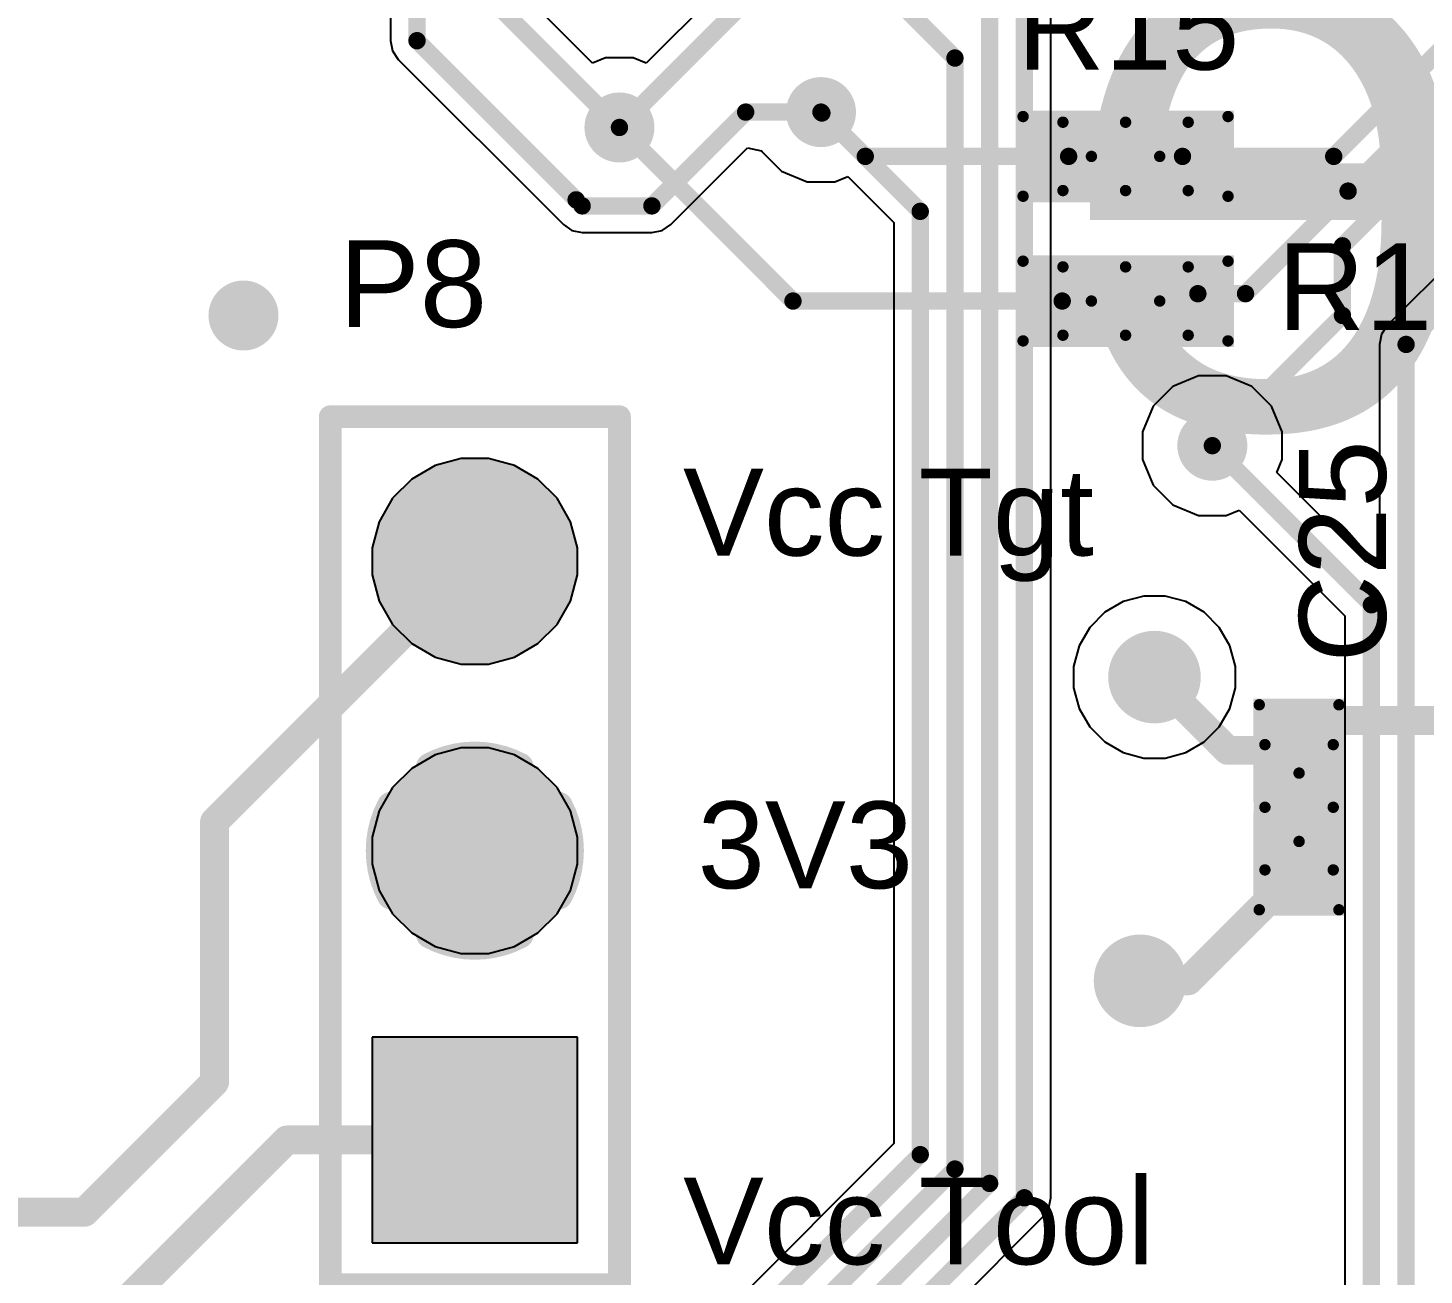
# Model space of a CAD drawing. Header units: millimetres. Extents: x -0.02 to 3.95, y -0.02 to 3.95.
# Drawn here: x 0.3055 to 0.7882, y 1.3783 to 1.8094 of the extents above; entities that cross this region are included whole.
import ezdxf

# ---------------------------------------------------------------- set-up
doc = ezdxf.new("R2010")
doc.units = ezdxf.units.MM
doc.header["$MEASUREMENT"] = 0
for name, color, linetype in [('BottomLayer', 5, 'Continuous'), ('BottomOverlay', 54, 'Continuous'), ('BottomSolder', 6, 'Continuous'), ('InternalPlane1', 76, 'Continuous'), ('InternalPlane2', 16, 'Continuous'), ('Mechanical13', 56, 'Continuous'), ('Mechanical15', 56, 'Continuous'), ('MultiLayer', 9, 'Continuous'), ('PadHoleLayer', 156, 'Continuous'), ('TopLayer', 1, 'Continuous'), ('TopOverlay', 2, 'Continuous'), ('TopPaste', 8, 'Continuous'), ('TopSolder', 216, 'Continuous'), ('ViaHoleLayer', 16, 'Continuous')]:
    doc.layers.add(name, color=color, linetype=linetype)
doc.styles.add('Arial', font='', dxfattribs={"height": 0.2})
doc.styles.add('SciFly', font='', dxfattribs={"height": 0.2})
doc.styles.get('Arial').set_extended_font_data('Arial')
doc.styles.get('SciFly').set_extended_font_data('SciFly')

# ---------------------------------------------------------------- blocks, each defined once
blk = doc.blocks.new('0402_50')
at = {"layer": 'TopLayer'}
for points in [[(-0.031496, -0.0098424), (-0.031496, 0.0098426), (-0.007874, 0.0098426), (-0.007874, -0.0098424)], [(0.0078741, -0.0098424), (0.0078741, 0.0098426), (0.0314961, 0.0098426), (0.0314961, -0.0098424)]]:
    blk.add_hatch(color=1, dxfattribs=at).paths.add_polyline_path(points)
at = {"layer": 'TopPaste'}
for points in [[(-0.031496, -0.0098424), (-0.031496, 0.0098426), (-0.007874, 0.0098426), (-0.007874, -0.0098424)], [(0.0078741, -0.0098424), (0.0078741, 0.0098426), (0.0314961, 0.0098426), (0.0314961, -0.0098424)]]:
    blk.add_hatch(color=8, dxfattribs=at).paths.add_polyline_path(points)
at = {"layer": 'TopSolder'}
for points in [[(-0.037496, -0.0158424), (-0.037496, 0.0158426), (-0.001874, 0.0158426), (-0.001874, -0.0158424)], [(0.0018741, -0.0158424), (0.0018741, 0.0158426), (0.0374961, 0.0158426), (0.0374961, -0.0158424)]]:
    blk.add_hatch(color=216, dxfattribs=at).paths.add_polyline_path(points)
at = {"layer": 'Mechanical13', "const_width": 0.003937}
for points in [[(0.0216536, 0.0118111), (-0.0216535, 0.0118111)], [(-0.0216535, 0.0118111), (-0.0216535, -0.0118109)], [(0.0216536, 0.0118111), (0.0216536, -0.0118109)], [(0.0216536, -0.0118109), (-0.0216535, -0.0118109)]]:
    blk.add_lwpolyline(points, dxfattribs=at)
at = {"layer": 'Mechanical13', "const_width": 0.0019685}
for points in [[(-0.0226377, 0.0118111, 1), (-0.0206693, 0.0118111, 1)], [(-0.0226377, 0.0118111, 1), (-0.0206693, 0.0118111, 1)], [(0.0206694, 0.0118111, 1), (0.0226378, 0.0118111, 1)], [(0.0206694, 0.0118111, 1), (0.0226378, 0.0118111, 1)], [(-0.0226377, -0.0118109, 1), (-0.0206693, -0.0118109, 1)], [(-0.0226377, -0.0118109, 1), (-0.0206693, -0.0118109, 1)], [(0.0206694, -0.0118109, 1), (0.0226378, -0.0118109, 1)], [(0.0206694, -0.0118109, 1), (0.0226378, -0.0118109, 1)]]:
    blk.add_lwpolyline(points, format="xyb", close=True, dxfattribs=at)
at = {"layer": 'Mechanical15', "const_width": 0.003937}
for points in [[(0.0354331, 0.0137796), (-0.035433, 0.0137796)], [(-0.035433, 0.0137796), (-0.035433, -0.0137794)], [(0.0354331, 0.0137796), (0.0354331, -0.0137794)], [(0, 0.0118111), (0, -0.0118109)], [(0.0118111, 1e-07), (-0.011811, 1e-07)], [(0.0354331, -0.0137794), (-0.035433, -0.0137794)]]:
    blk.add_lwpolyline(points, dxfattribs=at)
at = {"layer": 'Mechanical15', "const_width": 0.0019685}
for points in [[(-0.0364172, 0.0137796, 1), (-0.0344488, 0.0137796, 1)], [(-0.0364172, 0.0137796, 1), (-0.0344488, 0.0137796, 1)], [(0.0344489, 0.0137796, 1), (0.0364173, 0.0137796, 1)], [(0.0344489, 0.0137796, 1), (0.0364173, 0.0137796, 1)], [(-0.0009842, 0.0118111, 1), (0.0009842, 0.0118111, 1)], [(-0.0127952, 1e-07, 1), (-0.0108268, 1e-07, 1)], [(0.0108269, 1e-07, 1), (0.0127953, 1e-07, 1)], [(-0.0364172, -0.0137794, 1), (-0.0344488, -0.0137794, 1)], [(-0.0364172, -0.0137794, 1), (-0.0344488, -0.0137794, 1)], [(-0.0009842, -0.0118109, 1), (0.0009842, -0.0118109, 1)], [(0.0344489, -0.0137794, 1), (0.0364173, -0.0137794, 1)], [(0.0344489, -0.0137794, 1), (0.0364173, -0.0137794, 1)]]:
    blk.add_lwpolyline(points, format="xyb", close=True, dxfattribs=at)
blk = doc.blocks.new('0402_51')
at = {"layer": 'TopLayer'}
for points in [[(-0.031496, -0.0098424), (-0.031496, 0.0098426), (-0.007874, 0.0098426), (-0.007874, -0.0098424)], [(0.0078741, -0.0098424), (0.0078741, 0.0098426), (0.0314961, 0.0098426), (0.0314961, -0.0098424)]]:
    blk.add_hatch(color=1, dxfattribs=at).paths.add_polyline_path(points)
at = {"layer": 'TopPaste'}
for points in [[(-0.031496, -0.0098424), (-0.031496, 0.0098426), (-0.007874, 0.0098426), (-0.007874, -0.0098424)], [(0.0078741, -0.0098424), (0.0078741, 0.0098426), (0.0314961, 0.0098426), (0.0314961, -0.0098424)]]:
    blk.add_hatch(color=8, dxfattribs=at).paths.add_polyline_path(points)
at = {"layer": 'TopSolder'}
for points in [[(-0.037496, -0.0158424), (-0.037496, 0.0158426), (-0.001874, 0.0158426), (-0.001874, -0.0158424)], [(0.0018741, -0.0158424), (0.0018741, 0.0158426), (0.0374961, 0.0158426), (0.0374961, -0.0158424)]]:
    blk.add_hatch(color=216, dxfattribs=at).paths.add_polyline_path(points)
at = {"layer": 'Mechanical13', "const_width": 0.003937}
for points in [[(0.0216536, 0.0118111), (-0.0216535, 0.0118111)], [(-0.0216535, 0.0118111), (-0.0216535, -0.0118109)], [(0.0216536, 0.0118111), (0.0216536, -0.0118109)], [(0.0216536, -0.0118109), (-0.0216535, -0.0118109)]]:
    blk.add_lwpolyline(points, dxfattribs=at)
at = {"layer": 'Mechanical13', "const_width": 0.0019685}
for points in [[(-0.0226377, 0.0118111, 1), (-0.0206693, 0.0118111, 1)], [(-0.0226377, 0.0118111, 1), (-0.0206693, 0.0118111, 1)], [(0.0206694, 0.0118111, 1), (0.0226378, 0.0118111, 1)], [(0.0206694, 0.0118111, 1), (0.0226378, 0.0118111, 1)], [(-0.0226377, -0.0118109, 1), (-0.0206693, -0.0118109, 1)], [(-0.0226377, -0.0118109, 1), (-0.0206693, -0.0118109, 1)], [(0.0206694, -0.0118109, 1), (0.0226378, -0.0118109, 1)], [(0.0206694, -0.0118109, 1), (0.0226378, -0.0118109, 1)]]:
    blk.add_lwpolyline(points, format="xyb", close=True, dxfattribs=at)
at = {"layer": 'Mechanical15', "const_width": 0.003937}
for points in [[(0.0354331, 0.0137796), (-0.035433, 0.0137796)], [(-0.035433, 0.0137796), (-0.035433, -0.0137794)], [(0.0354331, 0.0137796), (0.0354331, -0.0137794)], [(0, 0.0118111), (0, -0.0118109)], [(0.0118111, 1e-07), (-0.011811, 1e-07)], [(0.0354331, -0.0137794), (-0.035433, -0.0137794)]]:
    blk.add_lwpolyline(points, dxfattribs=at)
at = {"layer": 'Mechanical15', "const_width": 0.0019685}
for points in [[(-0.0364172, 0.0137796, 1), (-0.0344488, 0.0137796, 1)], [(-0.0364172, 0.0137796, 1), (-0.0344488, 0.0137796, 1)], [(0.0344489, 0.0137796, 1), (0.0364173, 0.0137796, 1)], [(0.0344489, 0.0137796, 1), (0.0364173, 0.0137796, 1)], [(-0.0009842, 0.0118111, 1), (0.0009842, 0.0118111, 1)], [(-0.0127952, 1e-07, 1), (-0.0108268, 1e-07, 1)], [(0.0108269, 1e-07, 1), (0.0127953, 1e-07, 1)], [(-0.0364172, -0.0137794, 1), (-0.0344488, -0.0137794, 1)], [(-0.0364172, -0.0137794, 1), (-0.0344488, -0.0137794, 1)], [(-0.0009842, -0.0118109, 1), (0.0009842, -0.0118109, 1)], [(0.0344489, -0.0137794, 1), (0.0364173, -0.0137794, 1)], [(0.0344489, -0.0137794, 1), (0.0364173, -0.0137794, 1)]]:
    blk.add_lwpolyline(points, format="xyb", close=True, dxfattribs=at)
blk = doc.blocks.new('HDR1X3_82')
at = {"layer": 'BottomLayer'}
blk.add_hatch(color=5, dxfattribs=at).paths.add_polyline_path([(-0.02952755, 0.02952755), (0.02952755, 0.02952755), (0.02952755, -0.02952755), (-0.02952755, -0.02952755)])
h = blk.add_hatch(color=5, dxfattribs=at)
edge = h.paths.add_edge_path()
edge.add_arc((0.1, 0), 0.0295275, 0, 360)
h = blk.add_hatch(color=5, dxfattribs=at)
edge = h.paths.add_edge_path()
edge.add_arc((0.2, 0), 0.0295275, 0, 360)
at = {"layer": 'BottomSolder'}
blk.add_hatch(color=6, dxfattribs=at).paths.add_polyline_path([(-0.03552755, 0.03552755), (0.03552755, 0.03552755), (0.03552755, -0.03552755), (-0.03552755, -0.03552755)])
h = blk.add_hatch(color=6, dxfattribs=at)
edge = h.paths.add_edge_path()
edge.add_arc((0.1, 0), 0.0355275, 0, 360)
h = blk.add_hatch(color=6, dxfattribs=at)
edge = h.paths.add_edge_path()
edge.add_arc((0.2, 0), 0.0355275, 0, 360)
at = {"layer": 'InternalPlane1'}
h = blk.add_hatch(color=76, dxfattribs=at)
edge = h.paths.add_edge_path()
edge.add_arc((0, 0), 0.0237165, 0, 360)
h = blk.add_hatch(color=76, dxfattribs=at)
edge = h.paths.add_edge_path()
edge.add_arc((0.1, 0), 0.0237165, 0, 360)
h = blk.add_hatch(color=76, dxfattribs=at)
edge = h.paths.add_edge_path()
edge.add_arc((0.2, 0), 0.0237165, 0, 360)
at = {"layer": 'InternalPlane2'}
h = blk.add_hatch(color=16, dxfattribs=at)
edge = h.paths.add_edge_path()
edge.add_arc((0, 0), 0.0237165, 0, 360)
h = blk.add_hatch(color=16, dxfattribs=at)
edge = h.paths.add_edge_path()
edge.add_arc((0.2, 0), 0.0237165, 0, 360)
at = {"layer": 'MultiLayer'}
blk.add_hatch(color=9, dxfattribs=at).paths.add_polyline_path([(-0.02952755, 0.02952755), (0.02952755, 0.02952755), (0.02952755, -0.02952755), (-0.02952755, -0.02952755)])
h = blk.add_hatch(color=9, dxfattribs=at)
edge = h.paths.add_edge_path()
edge.add_arc((0.1, 0), 0.0295275, 0, 360)
h = blk.add_hatch(color=9, dxfattribs=at)
edge = h.paths.add_edge_path()
edge.add_arc((0.2, 0), 0.0295275, 0, 360)
at = {"layer": 'PadHoleLayer'}
h = blk.add_hatch(color=156, dxfattribs=at)
edge = h.paths.add_edge_path()
edge.add_arc((0, 0), 0.0177165, 0, 360)
h = blk.add_hatch(color=156, dxfattribs=at)
edge = h.paths.add_edge_path()
edge.add_arc((0.1, 0), 0.0177165, 0, 360)
h = blk.add_hatch(color=156, dxfattribs=at)
edge = h.paths.add_edge_path()
edge.add_arc((0.2, 0), 0.0177165, 0, 360)
at = {"layer": 'TopLayer'}
blk.add_hatch(color=1, dxfattribs=at).paths.add_polyline_path([(-0.02952755, 0.02952755), (0.02952755, 0.02952755), (0.02952755, -0.02952755), (-0.02952755, -0.02952755)])
h = blk.add_hatch(color=1, dxfattribs=at)
edge = h.paths.add_edge_path()
edge.add_arc((0.1, 0), 0.0295275, 0, 360)
h = blk.add_hatch(color=1, dxfattribs=at)
edge = h.paths.add_edge_path()
edge.add_arc((0.2, 0), 0.0295275, 0, 360)
at = {"layer": 'TopSolder'}
blk.add_hatch(color=216, dxfattribs=at).paths.add_polyline_path([(-0.03552755, 0.03552755), (0.03552755, 0.03552755), (0.03552755, -0.03552755), (-0.03552755, -0.03552755)])
h = blk.add_hatch(color=216, dxfattribs=at)
edge = h.paths.add_edge_path()
edge.add_arc((0.1, 0), 0.0355275, 0, 360)
h = blk.add_hatch(color=216, dxfattribs=at)
edge = h.paths.add_edge_path()
edge.add_arc((0.2, 0), 0.0355275, 0, 360)
at = {"layer": 'InternalPlane2', "const_width": 0.01}
for points in [[(0.0846405, 0.028887, -0.2493280028431808), (0.1153595, 0.028887)], [(0.071113, -0.0153595, -0.2493280028431807), (0.071113, 0.0153595)], [(0.128887, 0.0153595, -0.2493280028431806), (0.128887, -0.0153595)], [(0.1153595, -0.028887, -0.2493280028431806), (0.0846405, -0.028887)]]:
    blk.add_lwpolyline(points, format="xyb", dxfattribs=at)
at = {"layer": 'InternalPlane2', "const_width": 0.005}
for points in [[(0.0821405, 0.028887, 1), (0.0871405, 0.028887, 1)], [(0.1128595, 0.028887, 1), (0.1178595, 0.028887, 1)], [(0.068613, 0.0153595, 1), (0.073613, 0.0153595, 1)], [(0.126387, 0.0153595, 1), (0.131387, 0.0153595, 1)], [(0.068613, -0.0153595, 1), (0.073613, -0.0153595, 1)], [(0.126387, -0.0153595, 1), (0.131387, -0.0153595, 1)], [(0.0821405, -0.028887, 1), (0.0871405, -0.028887, 1)], [(0.1128595, -0.028887, 1), (0.1178595, -0.028887, 1)]]:
    blk.add_lwpolyline(points, format="xyb", close=True, dxfattribs=at)
at = {"layer": 'TopOverlay', "const_width": 0.007874}
for points in [[(-0.05, 0.05), (0.25, 0.05)], [(-0.05, 0.05), (-0.05, -0.05)], [(0.25, 0.05), (0.25, -0.05)], [(-0.05, -0.05), (0.25, -0.05)]]:
    blk.add_lwpolyline(points, dxfattribs=at)
at = {"layer": 'TopOverlay', "const_width": 0.003937}
for points in [[(-0.0519685, 0.05, 1), (-0.0480315, 0.05, 1)], [(-0.0519685, 0.05, 1), (-0.0480315, 0.05, 1)], [(0.2480315, 0.05, 1), (0.2519685, 0.05, 1)], [(0.2480315, 0.05, 1), (0.2519685, 0.05, 1)], [(-0.0519685, -0.05, 1), (-0.0480315, -0.05, 1)], [(-0.0519685, -0.05, 1), (-0.0480315, -0.05, 1)], [(0.2480315, -0.05, 1), (0.2519685, -0.05, 1)], [(0.2480315, -0.05, 1), (0.2519685, -0.05, 1)]]:
    blk.add_lwpolyline(points, format="xyb", close=True, dxfattribs=at)
blk = doc.blocks.new('0402_109')
at = {"layer": 'TopLayer'}
for points in [[(-0.031496, -0.009842400000000001), (-0.031496, 0.009842599999999998), (-0.007874, 0.009842600000000002), (-0.007873999999999999, -0.009842399999999998)], [(0.007874100000000002, -0.009842400000000001), (0.007874099999999998, 0.009842599999999998), (0.0314961, 0.009842600000000002), (0.0314961, -0.009842399999999998)]]:
    blk.add_hatch(color=1, dxfattribs=at).paths.add_polyline_path(points)
at = {"layer": 'TopPaste'}
for points in [[(-0.031496, -0.009842400000000001), (-0.031496, 0.009842599999999998), (-0.007874, 0.009842600000000002), (-0.007873999999999999, -0.009842399999999998)], [(0.007874100000000002, -0.009842400000000001), (0.007874099999999998, 0.009842599999999998), (0.0314961, 0.009842600000000002), (0.0314961, -0.009842399999999998)]]:
    blk.add_hatch(color=8, dxfattribs=at).paths.add_polyline_path(points)
at = {"layer": 'TopSolder'}
for points in [[(-0.037496, -0.0158424), (-0.037496, 0.0158426), (-0.001874000000000003, 0.0158426), (-0.001873999999999997, -0.0158424)], [(0.001874100000000003, -0.0158424), (0.001874099999999997, 0.0158426), (0.0374961, 0.0158426), (0.0374961, -0.0158424)]]:
    blk.add_hatch(color=216, dxfattribs=at).paths.add_polyline_path(points)
at = {"layer": 'Mechanical13', "const_width": 0.003937}
for points in [[(0.0216536, 0.0118111), (-0.0216535, 0.0118111)], [(-0.0216535, -0.0118109), (-0.0216535, 0.0118111)], [(0.0216536, -0.0118109), (0.0216536, 0.0118111)], [(0.0216536, -0.0118109), (-0.0216535, -0.0118109)]]:
    blk.add_lwpolyline(points, dxfattribs=at)
at = {"layer": 'Mechanical13', "const_width": 0.0019685}
for points in [[(-0.0226377, 0.0118111, 1), (-0.0206693, 0.0118111, 1)], [(-0.0226377, 0.0118111, 1), (-0.0206693, 0.0118111, 1)], [(0.0206694, 0.0118111, 1), (0.0226378, 0.0118111, 1)], [(0.0206694, 0.0118111, 1), (0.0226378, 0.0118111, 1)], [(-0.0226377, -0.0118109, 1), (-0.0206693, -0.0118109, 1)], [(-0.0226377, -0.0118109, 1), (-0.0206693, -0.0118109, 1)], [(0.0206694, -0.0118109, 1), (0.0226378, -0.0118109, 1)], [(0.0206694, -0.0118109, 1), (0.0226378, -0.0118109, 1)]]:
    blk.add_lwpolyline(points, format="xyb", close=True, dxfattribs=at)
at = {"layer": 'Mechanical15', "const_width": 0.003937}
for points in [[(0.0354331, 0.0137796), (-0.035433, 0.0137796)], [(-0.035433, -0.0137794), (-0.035433, 0.0137796)], [(0.0354331, -0.0137794), (0.0354331, 0.0137796)], [(0, -0.0118109), (0, 0.0118111)], [(0.0118111, 1e-07), (-0.011811, 1e-07)], [(0.0354331, -0.0137794), (-0.035433, -0.0137794)]]:
    blk.add_lwpolyline(points, dxfattribs=at)
at = {"layer": 'Mechanical15', "const_width": 0.0019685}
for points in [[(-0.0364172, 0.0137796, 1), (-0.0344488, 0.0137796, 1)], [(-0.0364172, 0.0137796, 1), (-0.0344488, 0.0137796, 1)], [(0.0344489, 0.0137796, 1), (0.0364173, 0.0137796, 1)], [(0.0344489, 0.0137796, 1), (0.0364173, 0.0137796, 1)], [(-0.0009842, 0.0118111, 1), (0.0009842, 0.0118111, 1)], [(-0.0127952, 1e-07, 1), (-0.0108268, 1e-07, 1)], [(0.0108269, 1e-07, 1), (0.0127953, 1e-07, 1)], [(-0.0364172, -0.0137794, 1), (-0.0344488, -0.0137794, 1)], [(-0.0364172, -0.0137794, 1), (-0.0344488, -0.0137794, 1)], [(-0.0009842, -0.0118109, 1), (0.0009842, -0.0118109, 1)], [(0.0344489, -0.0137794, 1), (0.0364173, -0.0137794, 1)], [(0.0344489, -0.0137794, 1), (0.0364173, -0.0137794, 1)]]:
    blk.add_lwpolyline(points, format="xyb", close=True, dxfattribs=at)

msp = doc.modelspace()

# ---------------------------------------------------------------- hatches: boundary and pattern name
at = {"layer": 'BottomLayer'}
h = msp.add_hatch(color=5, dxfattribs=at)
edge = h.paths.add_edge_path()
edge.add_arc((0.579685, 1.780315), 0.0121025, 0, 360)
h = msp.add_hatch(color=5, dxfattribs=at)
edge = h.paths.add_edge_path()
edge.add_arc((0.51, 1.775), 0.0121025, 0, 360)
h = msp.add_hatch(color=5, dxfattribs=at)
edge = h.paths.add_edge_path()
edge.add_arc((0.38, 1.71), 0.0121025, 0, 360)
h = msp.add_hatch(color=5, dxfattribs=at)
edge = h.paths.add_edge_path()
edge.add_arc((0.715, 1.665), 0.0121025, 0, 360)
h = msp.add_hatch(color=5, dxfattribs=at)
edge = h.paths.add_edge_path()
edge.add_arc((0.695, 1.585), 0.016, 0, 360)
h = msp.add_hatch(color=5, dxfattribs=at)
edge = h.paths.add_edge_path()
edge.add_arc((0.69, 1.48), 0.016, 0, 360)
at = {"layer": 'InternalPlane1'}
h = msp.add_hatch(color=76, dxfattribs=at)
edge = h.paths.add_edge_path()
edge.add_arc((0.579685, 1.780315), 0.0121023, 0, 360)
h = msp.add_hatch(color=76, dxfattribs=at)
edge = h.paths.add_edge_path()
edge.add_arc((0.51, 1.775), 0.0121023, 0, 360)
h = msp.add_hatch(color=76, dxfattribs=at)
edge = h.paths.add_edge_path()
edge.add_arc((0.715, 1.665), 0.0121023, 0, 360)
h = msp.add_hatch(color=76, dxfattribs=at)
edge = h.paths.add_edge_path()
edge.add_arc((0.695, 1.585), 0.0158425, 0, 360)
at = {"layer": 'InternalPlane2'}
h = msp.add_hatch(color=16, dxfattribs=at)
edge = h.paths.add_edge_path()
edge.add_arc((0.579685, 1.780315), 0.0121023, 0, 360)
h = msp.add_hatch(color=16, dxfattribs=at)
edge = h.paths.add_edge_path()
edge.add_arc((0.51, 1.775), 0.0121023, 0, 360)
h = msp.add_hatch(color=16, dxfattribs=at)
edge = h.paths.add_edge_path()
edge.add_arc((0.38, 1.71), 0.0121023, 0, 360)
h = msp.add_hatch(color=16, dxfattribs=at)
edge = h.paths.add_edge_path()
edge.add_arc((0.715, 1.665), 0.0121023, 0, 360)
h = msp.add_hatch(color=16, dxfattribs=at)
edge = h.paths.add_edge_path()
edge.add_arc((0.69, 1.48), 0.0158425, 0, 360)
at = {"layer": 'TopLayer'}
h = msp.add_hatch(color=1, dxfattribs=at)
edge = h.paths.add_edge_path()
edge.add_arc((0.579685, 1.780315), 0.0121025, 0, 360)
h = msp.add_hatch(color=1, dxfattribs=at)
edge = h.paths.add_edge_path()
edge.add_arc((0.51, 1.775), 0.0121025, 0, 360)
h = msp.add_hatch(color=1, dxfattribs=at)
edge = h.paths.add_edge_path()
edge.add_arc((0.38, 1.71), 0.0121025, 0, 360)
h = msp.add_hatch(color=1, dxfattribs=at)
edge = h.paths.add_edge_path()
edge.add_arc((0.715, 1.665), 0.0121025, 0, 360)
h = msp.add_hatch(color=1, dxfattribs=at)
edge = h.paths.add_edge_path()
edge.add_arc((0.695, 1.585), 0.016, 0, 360)
h = msp.add_hatch(color=1, dxfattribs=at)
edge = h.paths.add_edge_path()
edge.add_arc((0.69, 1.48), 0.016, 0, 360)
at = {"layer": 'ViaHoleLayer'}
h = msp.add_hatch(color=16, dxfattribs=at)
edge = h.paths.add_edge_path()
edge.add_arc((0.579685, 1.780315), 0.0061023, 0, 360)
h = msp.add_hatch(color=16, dxfattribs=at)
edge = h.paths.add_edge_path()
edge.add_arc((0.51, 1.775), 0.0061023, 0, 360)
h = msp.add_hatch(color=16, dxfattribs=at)
edge = h.paths.add_edge_path()
edge.add_arc((0.38, 1.71), 0.0061023, 0, 360)
h = msp.add_hatch(color=16, dxfattribs=at)
edge = h.paths.add_edge_path()
edge.add_arc((0.715, 1.665), 0.0061023, 0, 360)
h = msp.add_hatch(color=16, dxfattribs=at)
edge = h.paths.add_edge_path()
edge.add_arc((0.695, 1.585), 0.0098425, 0, 360)
h = msp.add_hatch(color=16, dxfattribs=at)
edge = h.paths.add_edge_path()
edge.add_arc((0.69, 1.48), 0.0098425, 0, 360)

# ---------------------------------------------------------------- linework, layer by layer
at = {"layer": 'BottomLayer'}
for p, q in [((0.4308237, 2.1811991), (0.4308237, 1.8049999)), ((0.6591763, 1.405), (0.6591763, 2.02)), ((0.5007291, 1.7972482), (0.4641763, 1.8338009)), ((0.5435113, 1.8214886), (0.519271, 1.7972482)), ((0.4308237, 1.8049999), (0.4315222, 1.8014883)), ((0.4315222, 1.8014883), (0.4335114, 1.7985113)), ((0.4335114, 1.7985113), (0.4885298, 1.7434929)), ((0.5052057, 1.7991025), (0.5007291, 1.7972482)), ((0.5147943, 1.7991025), (0.5052057, 1.7991025)), ((0.519271, 1.7972482), (0.5147943, 1.7991025)), ((0.8605114, 1.7914887), (0.7755114, 1.7064886)), ((0.5277148, 1.7414089), (0.5542294, 1.7679235)), ((0.5542294, 1.7679235), (0.5591334, 1.7669481)), ((0.5591334, 1.7669481), (0.5592519, 1.766662)), ((0.5592519, 1.766662), (0.566032, 1.7598819)), ((0.566032, 1.7598819), (0.5748907, 1.7562125)), ((0.5844793, 1.7562125), (0.588956, 1.7580668)), ((0.588956, 1.7580668), (0.6048237, 1.742199)), ((0.5748907, 1.7562125), (0.5844793, 1.7562125)), ((0.4885298, 1.7434929), (0.48853, 1.7434926)), ((0.48853, 1.7434926), (0.4906141, 1.7414087)), ((0.4906141, 1.7414087), (0.4935911, 1.7394196)), ((0.4935911, 1.7394196), (0.4971025, 1.7387212)), ((0.4971025, 1.7387212), (0.5212262, 1.7387212)), ((0.5212262, 1.7387212), (0.5247378, 1.7394197)), ((0.5247378, 1.7394197), (0.5277148, 1.7414089)), ((0.6048237, 1.742199), (0.6048237, 1.4237124)), ((0.7755114, 1.7064886), (0.7735222, 1.7035116)), ((0.7735222, 1.7035116), (0.7728237, 1.7)), ((0.7728237, 1.7), (0.7728237, 1.6266865)), ((0.701347, 1.6854331), (0.6945669, 1.678653)), ((0.7102057, 1.6891025), (0.701347, 1.6854331)), ((0.7197943, 1.6891025), (0.7102057, 1.6891025)), ((0.728653, 1.6854331), (0.7197943, 1.6891025)), ((0.7354331, 1.678653), (0.728653, 1.6854331)), ((0.6945669, 1.678653), (0.6908975, 1.6697943)), ((0.7391025, 1.6697943), (0.7354331, 1.678653)), ((0.6908975, 1.6697943), (0.6908975, 1.6602057)), ((0.7391025, 1.6602057), (0.7391025, 1.6697943)), ((0.4462869, 1.6581064), (0.4381856, 1.6534291)), ((0.4553227, 1.6605275), (0.4462869, 1.6581064)), ((0.4646773, 1.6605275), (0.4553227, 1.6605275)), ((0.4737131, 1.6581064), (0.4646773, 1.6605275)), ((0.4818144, 1.6534291), (0.4737131, 1.6581064)), ((0.6908975, 1.6602057), (0.6945669, 1.651347)), ((0.7372482, 1.655729), (0.7391025, 1.6602057)), ((0.4381856, 1.6534291), (0.4315709, 1.6468144)), ((0.4884291, 1.6468144), (0.4818144, 1.6534291)), ((0.6945669, 1.651347), (0.701347, 1.6445669)), ((0.7682043, 1.624773), (0.7372482, 1.655729)), ((0.4315709, 1.6468144), (0.4268936, 1.6387131)), ((0.4931064, 1.6387131), (0.4884291, 1.6468144)), ((0.701347, 1.6445669), (0.7102057, 1.6408975)), ((0.7197943, 1.6408975), (0.724271, 1.6427518)), ((0.724271, 1.6427518), (0.7608237, 1.606199)), ((0.4268936, 1.6387131), (0.4244725, 1.6296773)), ((0.4955275, 1.6296773), (0.4931064, 1.6387131)), ((0.7102057, 1.6408975), (0.7197943, 1.6408975)), ((0.4244725, 1.6296773), (0.4244725, 1.6203227)), ((0.4955275, 1.6203227), (0.4955275, 1.6296773)), ((0.7728237, 1.6266865), (0.7682043, 1.624773)), ((0.4244725, 1.6203227), (0.4268936, 1.6112869)), ((0.4931064, 1.6112869), (0.4955275, 1.6203227)), ((0.6913137, 1.613), (0.6841924, 1.6110918)), ((0.6986863, 1.613), (0.6913137, 1.613)), ((0.7058076, 1.6110918), (0.6986863, 1.613)), ((0.4268936, 1.6112869), (0.4315709, 1.6031856)), ((0.4884291, 1.6031856), (0.4931064, 1.6112869)), ((0.6841924, 1.6110918), (0.6778076, 1.6074056)), ((0.7121924, 1.6074056), (0.7058076, 1.6110918)), ((0.4315709, 1.6031856), (0.4381856, 1.5965709)), ((0.4818144, 1.5965709), (0.4884291, 1.6031856)), ((0.6778076, 1.6074056), (0.6725944, 1.6021924)), ((0.7174056, 1.6021924), (0.7121924, 1.6074056)), ((0.7608237, 1.606199), (0.7608237, 0.715)), ((0.6725944, 1.6021924), (0.6689082, 1.5958076)), ((0.7210918, 1.5958076), (0.7174056, 1.6021924)), ((0.4381856, 1.5965709), (0.4462869, 1.5918936)), ((0.4737131, 1.5918936), (0.4818144, 1.5965709)), ((0.6689082, 1.5958076), (0.667, 1.5886863)), ((0.723, 1.5886863), (0.7210918, 1.5958076)), ((0.4462869, 1.5918936), (0.4553227, 1.5894725)), ((0.4553227, 1.5894725), (0.4646773, 1.5894725)), ((0.4646773, 1.5894725), (0.4737131, 1.5918936)), ((0.667, 1.5886863), (0.667, 1.5813137)), ((0.723, 1.5813137), (0.723, 1.5886863)), ((0.667, 1.5813137), (0.6689082, 1.5741924)), ((0.7210918, 1.5741924), (0.723, 1.5813137)), ((0.6689082, 1.5741924), (0.6725944, 1.5678076)), ((0.7174056, 1.5678076), (0.7210918, 1.5741924)), ((0.6725944, 1.5678076), (0.6778076, 1.5625944)), ((0.7121924, 1.5625944), (0.7174056, 1.5678076)), ((0.4553227, 1.5605275), (0.4462869, 1.5581064)), ((0.4646773, 1.5605275), (0.4553227, 1.5605275)), ((0.4737131, 1.5581064), (0.4646773, 1.5605275)), ((0.6778076, 1.5625944), (0.6841924, 1.5589082)), ((0.7058076, 1.5589082), (0.7121924, 1.5625944)), ((0.4462869, 1.5581064), (0.4381856, 1.5534291)), ((0.4818144, 1.5534291), (0.4737131, 1.5581064)), ((0.6841924, 1.5589082), (0.6913137, 1.557)), ((0.6913137, 1.557), (0.6986863, 1.557)), ((0.6986863, 1.557), (0.7058076, 1.5589082)), ((0.4381856, 1.5534291), (0.4315709, 1.5468144)), ((0.4884291, 1.5468144), (0.4818144, 1.5534291)), ((0.4315709, 1.5468144), (0.4268936, 1.5387131)), ((0.4931064, 1.5387131), (0.4884291, 1.5468144)), ((0.4268936, 1.5387131), (0.4244725, 1.5296773)), ((0.4955275, 1.5296773), (0.4931064, 1.5387131)), ((0.4244725, 1.5296773), (0.4244725, 1.5203227)), ((0.4955275, 1.5203227), (0.4955275, 1.5296773)), ((0.4244725, 1.5203227), (0.4268936, 1.5112869)), ((0.4931064, 1.5112869), (0.4955275, 1.5203227)), ((0.4268936, 1.5112869), (0.4315709, 1.5031856)), ((0.4884291, 1.5031856), (0.4931064, 1.5112869)), ((0.4315709, 1.5031856), (0.4381856, 1.4965709)), ((0.4818144, 1.4965709), (0.4884291, 1.5031856)), ((0.4381856, 1.4965709), (0.4462869, 1.4918936)), ((0.4737131, 1.4918936), (0.4818144, 1.4965709)), ((0.4462869, 1.4918936), (0.4553227, 1.4894725)), ((0.4646773, 1.4894725), (0.4737131, 1.4918936)), ((0.4553227, 1.4894725), (0.4646773, 1.4894725)), ((0.4955275, 1.4605275), (0.4244725, 1.4605275)), ((0.4244725, 1.4605275), (0.4244725, 1.3894725)), ((0.4955275, 1.3894725), (0.4955275, 1.4605275)), ((0.6048237, 1.4237124), (0.3035114, 1.1224001)), ((0.6584778, 1.4014884), (0.6591763, 1.405)), ((0.6564886, 1.3985114), (0.6584778, 1.4014884)), ((0.3551763, 1.0971991), (0.6564886, 1.3985114)), ((0.4244725, 1.3894725), (0.4955275, 1.3894725))]:
    msp.add_line(p, q, dxfattribs=at)
at = {"layer": 'BottomLayer', "const_width": 0.006}
for points in [[(0.44, 1.8049999), (0.44, 2.185)], [(0.65, 1.405), (0.65, 2.02)], [(0.638, 1.4099705), (0.638, 1.9698975)], [(0.455, 1.83), (0.51, 1.775)], [(0.51, 1.775), (0.55, 1.815)], [(0.61, 1.815), (0.626, 1.799)], [(0.44, 1.8049999), (0.4950185, 1.7499814)], [(0.626, 1.414941), (0.626, 1.799)], [(0.782, 1.7), (0.867, 1.785)], [(0.5212262, 1.7478975), (0.5536437, 1.780315)], [(0.5536437, 1.780315), (0.579685, 1.780315)], [(0.579685, 1.780315), (0.614, 1.746)], [(0.4950185, 1.7499814), (0.4971025, 1.7478975)], [(0.4971025, 1.7478975), (0.5212262, 1.7478975)], [(0.614, 1.4199115), (0.614, 1.746)], [(0.782, 0.7199705), (0.782, 1.7)], [(0.715, 1.665), (0.77, 1.61)], [(0.77, 0.715), (0.77, 1.61)], [(0.31, 1.1159115), (0.614, 1.4199115)], [(0.322, 1.110941), (0.626, 1.414941)], [(0.334, 1.1059705), (0.638, 1.4099705)], [(0.346, 1.101), (0.65, 1.405)]]:
    msp.add_lwpolyline(points, dxfattribs=at)
at = {"layer": 'BottomLayer', "const_width": 0.003}
for points in [[(0.4385, 1.8049999, 1), (0.4415, 1.8049999, 1)], [(0.4385, 1.8049999, 1), (0.4415, 1.8049999, 1)], [(0.6245, 1.799, 1), (0.6275, 1.799, 1)], [(0.6245, 1.799, 1), (0.6275, 1.799, 1)], [(0.5521437, 1.780315, 1), (0.5551437, 1.780315, 1)], [(0.5521437, 1.780315, 1), (0.5551437, 1.780315, 1)], [(0.578185, 1.780315, 1), (0.581185, 1.780315, 1)], [(0.578185, 1.780315, 1), (0.581185, 1.780315, 1)], [(0.5085, 1.775, 1), (0.5115, 1.775, 1)], [(0.5085, 1.775, 1), (0.5115, 1.775, 1)], [(0.4935185, 1.7499814, 1), (0.4965185, 1.7499814, 1)], [(0.4935185, 1.7499814, 1), (0.4965185, 1.7499814, 1)], [(0.4956025, 1.7478975, 1), (0.4986025, 1.7478975, 1)], [(0.4956025, 1.7478975, 1), (0.4986025, 1.7478975, 1)], [(0.5197262, 1.7478975, 1), (0.5227262, 1.7478975, 1)], [(0.5197262, 1.7478975, 1), (0.5227262, 1.7478975, 1)], [(0.6125, 1.746, 1), (0.6155, 1.746, 1)], [(0.6125, 1.746, 1), (0.6155, 1.746, 1)], [(0.7805, 1.7, 1), (0.7835, 1.7, 1)], [(0.7805, 1.7, 1), (0.7835, 1.7, 1)], [(0.7135, 1.665, 1), (0.7165, 1.665, 1)], [(0.7685, 1.61, 1), (0.7715, 1.61, 1)], [(0.7685, 1.61, 1), (0.7715, 1.61, 1)], [(0.6125, 1.4199115, 1), (0.6155, 1.4199115, 1)], [(0.6125, 1.4199115, 1), (0.6155, 1.4199115, 1)], [(0.6245, 1.414941, 1), (0.6275, 1.414941, 1)], [(0.6245, 1.414941, 1), (0.6275, 1.414941, 1)], [(0.6365, 1.4099705, 1), (0.6395, 1.4099705, 1)], [(0.6365, 1.4099705, 1), (0.6395, 1.4099705, 1)], [(0.6485, 1.405, 1), (0.6515, 1.405, 1)], [(0.6485, 1.405, 1), (0.6515, 1.405, 1)]]:
    msp.add_lwpolyline(points, format="xyb", close=True, dxfattribs=at)
at = {"layer": 'TopLayer'}
for points, const_width in [([(0.76, 1.7340885), (0.8573622, 1.8314507)], 0.006), ([(0.7619409, 1.7529999), (0.8376772, 1.8287362)], 0.006), ([(0.7569704, 1.7649999), (0.817257, 1.8252865)], 0.006), ([(0.58, 1.78), (0.5950001, 1.7649999)], 0.006), ([(0.51, 1.775), (0.57, 1.715)], 0.006), ([(0.5950001, 1.7649999), (0.6653149, 1.7649999)], 0.006), ([(0.704685, 1.7649999), (0.7569704, 1.7649999)], 0.006), ([(0.726478, 1.7175371), (0.7619408, 1.7529999)], 0.006), ([(0.7619408, 1.7529999), (0.7619409, 1.7529999)], 0.006), ([(0.76, 1.71), (0.76, 1.7340885)], 0.006), ([(0.71, 1.7175371), (0.726478, 1.7175371)], 0.006), ([(0.57, 1.715), (0.6630923, 1.715)], 0.006), ([(0.715, 1.665), (0.76, 1.71)], 0.006), ([(0.37, 1.535), (0.46, 1.625)], 0.01), ([(0.695, 1.585), (0.720315, 1.559685)], 0.01), ([(0.7450001, 1.5616535), (0.7533466, 1.57)], 0.01), ([(0.7533466, 1.57), (0.8559449, 1.57)], 0.01), ([(0.720315, 1.559685), (0.7450001, 1.559685)], 0.01), ([(0.7450001, 1.559685), (0.7450001, 1.5616535)], 0.01), ([(0.37, 1.445), (0.37, 1.535)], 0.01), ([(0.7066537, 1.48), (0.7450001, 1.5183464)], 0.01), ([(0.7450001, 1.5183464), (0.7450001, 1.5203149)], 0.01), ([(0.69, 1.48), (0.7066537, 1.48)], 0.01), ([(0.325, 1.4), (0.37, 1.445)], 0.01), ([(0.34, 1.37), (0.395, 1.425)], 0.01), ([(0.395, 1.425), (0.46, 1.425)], 0.01), ([(0.215, 1.4), (0.325, 1.4)], 0.01)]:
    msp.add_lwpolyline(points, dxfattribs=dict(at, const_width=const_width))
for points, const_width in [([(0.5785, 1.78, 1), (0.5815, 1.78, 1)], 0.003), ([(0.5085, 1.775, 1), (0.5115, 1.775, 1)], 0.003), ([(0.5935001, 1.7649999, 1), (0.5965001, 1.7649999, 1)], 0.003), ([(0.5935001, 1.7649999, 1), (0.5965001, 1.7649999, 1)], 0.003), ([(0.6638149, 1.7649999, 1), (0.6668149, 1.7649999, 1)], 0.003), ([(0.703185, 1.7649999, 1), (0.706185, 1.7649999, 1)], 0.003), ([(0.7554704, 1.7649999, 1), (0.7584704, 1.7649999, 1)], 0.003), ([(0.7554704, 1.7649999, 1), (0.7584704, 1.7649999, 1)], 0.003), ([(0.7604408, 1.7529999, 1), (0.7634408, 1.7529999, 1)], 0.003), ([(0.7604408, 1.7529999, 1), (0.7634408, 1.7529999, 1)], 0.003), ([(0.7604409, 1.7529999, 1), (0.7634409, 1.7529999, 1)], 0.003), ([(0.7604409, 1.7529999, 1), (0.7634409, 1.7529999, 1)], 0.003), ([(0.7585, 1.7340885, 1), (0.7615, 1.7340885, 1)], 0.003), ([(0.7585, 1.7340885, 1), (0.7615, 1.7340885, 1)], 0.003), ([(0.7085, 1.7175371, 1), (0.7115, 1.7175371, 1)], 0.003), ([(0.724978, 1.7175371, 1), (0.727978, 1.7175371, 1)], 0.003), ([(0.724978, 1.7175371, 1), (0.727978, 1.7175371, 1)], 0.003), ([(0.5685, 1.715, 1), (0.5715, 1.715, 1)], 0.003), ([(0.5685, 1.715, 1), (0.5715, 1.715, 1)], 0.003), ([(0.6615923, 1.715, 1), (0.6645923, 1.715, 1)], 0.003), ([(0.7585, 1.71, 1), (0.7615, 1.71, 1)], 0.003), ([(0.7585, 1.71, 1), (0.7615, 1.71, 1)], 0.003), ([(0.7135, 1.665, 1), (0.7165, 1.665, 1)], 0.003), ([(0.4575, 1.625, 1), (0.4625, 1.625, 1)], 0.005), ([(0.6925, 1.585, 1), (0.6975, 1.585, 1)], 0.005), ([(0.7508466, 1.57, 1), (0.7558466, 1.57, 1)], 0.005), ([(0.7508466, 1.57, 1), (0.7558466, 1.57, 1)], 0.005), ([(0.717815, 1.559685, 1), (0.722815, 1.559685, 1)], 0.005), ([(0.717815, 1.559685, 1), (0.722815, 1.559685, 1)], 0.005), ([(0.7425001, 1.5616535, 1), (0.7475001, 1.5616535, 1)], 0.005), ([(0.7425001, 1.5616535, 1), (0.7475001, 1.5616535, 1)], 0.005), ([(0.7425001, 1.559685, 1), (0.7475001, 1.559685, 1)], 0.005), ([(0.7425001, 1.559685, 1), (0.7475001, 1.559685, 1)], 0.005), ([(0.3675, 1.535, 1), (0.3725, 1.535, 1)], 0.005), ([(0.3675, 1.535, 1), (0.3725, 1.535, 1)], 0.005), ([(0.7425001, 1.5203149, 1), (0.7475001, 1.5203149, 1)], 0.005), ([(0.7425001, 1.5183464, 1), (0.7475001, 1.5183464, 1)], 0.005), ([(0.7425001, 1.5183464, 1), (0.7475001, 1.5183464, 1)], 0.005), ([(0.6875, 1.48, 1), (0.6925, 1.48, 1)], 0.005), ([(0.7041537, 1.48, 1), (0.7091537, 1.48, 1)], 0.005), ([(0.7041537, 1.48, 1), (0.7091537, 1.48, 1)], 0.005), ([(0.3675, 1.445, 1), (0.3725, 1.445, 1)], 0.005), ([(0.3675, 1.445, 1), (0.3725, 1.445, 1)], 0.005), ([(0.3925, 1.425, 1), (0.3975, 1.425, 1)], 0.005), ([(0.3925, 1.425, 1), (0.3975, 1.425, 1)], 0.005), ([(0.4575, 1.425, 1), (0.4625, 1.425, 1)], 0.005), ([(0.3225, 1.4, 1), (0.3275, 1.4, 1)], 0.005), ([(0.3225, 1.4, 1), (0.3275, 1.4, 1)], 0.005)]:
    msp.add_lwpolyline(points, format="xyb", close=True, dxfattribs=dict(at, const_width=const_width))

# ---------------------------------------------------------------- block references
for name, p, rotation in [('0402_50', (0.685, 1.765), 180), ('0402_51', (0.685, 1.715), 180), ('HDR1X3_82', (0.46, 1.425), 90), ('0402_109', (0.745, 1.54), 270)]:
    msp.add_blockref(name, p, dxfattribs=dict(rotation=rotation))

# ---------------------------------------------------------------- texts
at = {"layer": 'BottomOverlay', "style": 'SciFly', "text_generation_flag": 2}
msp.add_text('Instrument for Sunrise', height=0.2, dxfattribs=at).set_placement((3.2917845, 1.671666))
at = {"layer": 'TopOverlay', "style": 'Arial'}
for s, p in [('R15', (0.6475122, 1.7950049)), ('P8', (0.413, 1.706)), ('R14', (0.7375122, 1.7050049))]:
    msp.add_text(s, height=0.03, dxfattribs=at).set_placement(p)
for s, rotation, p in [('C25', 90, (0.7749951, 1.590013)), ('Vcc Tgt', 360, (0.532, 1.6269968)), ('3V3', 360, (0.537, 1.512)), ('Vcc Tool', 360, (0.532, 1.382))]:
    msp.add_text(s, height=0.03, rotation=rotation, dxfattribs=at).set_placement(p)

doc.saveas('drawing.dxf')
